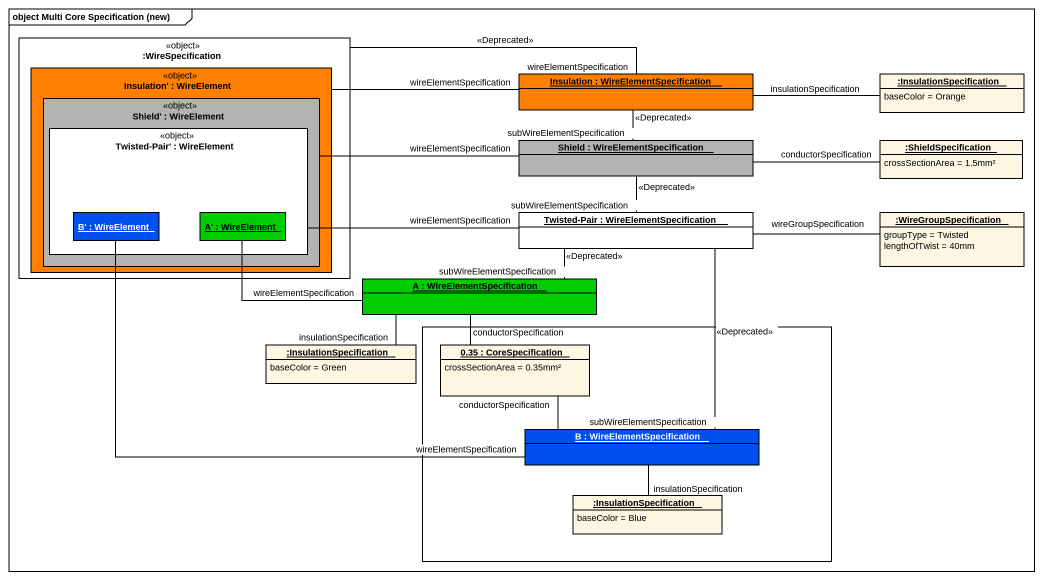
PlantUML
@startuml
mainframe object Multi Core Specification (new)
hide circle
hide empty members
rectangle ":WireSpecification" as WireSpecification <<object>> {
  rectangle "Insulation' : WireElement" as Insulation <<object>> #FF8000 {
    rectangle "Shield' : WireElement" as Shield <<object>> #B3B3B3 {
      rectangle "Twisted-Pair' : WireElement" as Twisted_Pair <<object>> #FFFFFF {
        object "B' : WireElement" as B #0050EF
        object "A' : WireElement" as A #00CC00
      }
    }
  }
}
object "Insulation : WireElementSpecification" as Insulation_2 #FF8000
object ":InsulationSpecification" as InsulationSpecification {
  baseColor = Orange
}
object "Shield : WireElementSpecification" as Shield_2 #B3B3B3
object ":ShieldSpecification" as ShieldSpecification {
  crossSectionArea = 1.5mm²
}
object "Twisted-Pair : WireElementSpecification" as Twisted_Pair_2 #FFFFFF
object ":WireGroupSpecification" as WireGroupSpecification {
  groupType = Twisted
  lengthOfTwist = 40mm
}
object "A : WireElementSpecification" as A_2 #00CC00
object ":InsulationSpecification" as InsulationSpecification_2 {
  baseColor = Green
}
rectangle " " as rectangle1 {
  object "0.35 : CoreSpecification" as o0_35 {
    crossSectionArea = 0.35mm²
  }
  object "B : WireElementSpecification" as B_2 #0050EF
  object ":InsulationSpecification" as InsulationSpecification_3 {
    baseColor = Blue
  }
}
WireSpecification -right- Insulation_2 : <<Deprecated>>\nwireElementSpecification
Insulation -right- Insulation_2 : wireElementSpecification
Insulation_2 -right- InsulationSpecification : insulationSpecification
Insulation_2 -- Shield_2 : <<Deprecated>>\nsubWireElementSpecification
Shield -right- Shield_2 : wireElementSpecification
Twisted_Pair -right- Twisted_Pair_2 : wireElementSpecification
Shield_2 -right- ShieldSpecification : conductorSpecification
Shield_2 -- Twisted_Pair_2 : <<Deprecated>>\nsubWireElementSpecification
B -right- B_2 : wireElementSpecification
A -right- A_2 : wireElementSpecification
Twisted_Pair_2 -right- WireGroupSpecification : wireGroupSpecification
Twisted_Pair_2 -left- A_2 : <<Deprecated>>\nsubWireElementSpecification
Twisted_Pair_2 -- B_2 : <<Deprecated>>\nsubWireElementSpecification
A_2 -left- InsulationSpecification_2 : insulationSpecification
A_2 -- o0_35 : conductorSpecification
B_2 -up- o0_35 : conductorSpecification
B_2 -- InsulationSpecification_3 : insulationSpecification
@enduml
